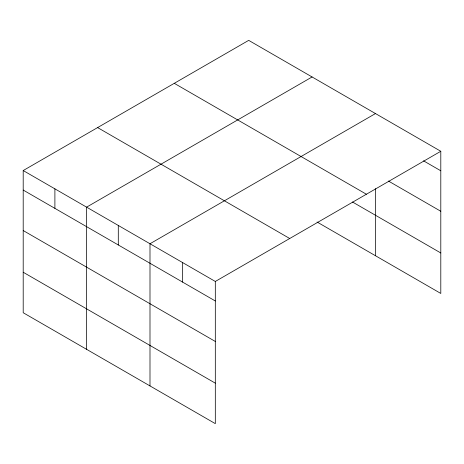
<?xml version="1.0" encoding="UTF-8"?>
<svg xmlns="http://www.w3.org/2000/svg" width="464" height="464" viewBox="0 0 464 464"><rect width="100%" height="100%" fill="white"/><g stroke="black" fill="none" stroke-linecap="round" stroke-linejoin="round"><path stroke-width="0.7" d="M23.2 170.549L215.313 281.462L215.313 423.638L23.2 312.724L23.2 170.549L248.687 40.362L440.8 151.276L440.8 293.451L317.057 222.012M312.086 76.966L86.594 207.147L86.594 349.322M375.48 113.564L149.994 243.751L149.994 385.926M215.313 281.462L440.8 151.276M423.545 160.834L440.8 170.793M388.42 181.03L440.8 211.271M174.278 83.323L366.386 194.236M352.483 201.985L440.8 252.973M97.614 127.588L289.722 238.502M23.2 190.066L215.313 300.979M23.2 230.544L215.313 341.458M23.2 272.246L215.313 383.16M375.48 188.662L375.48 255.739M182.654 262.607L182.654 282.124M118.297 225.452L118.297 244.969M54.897 188.848L54.897 208.365"/></g></svg>
